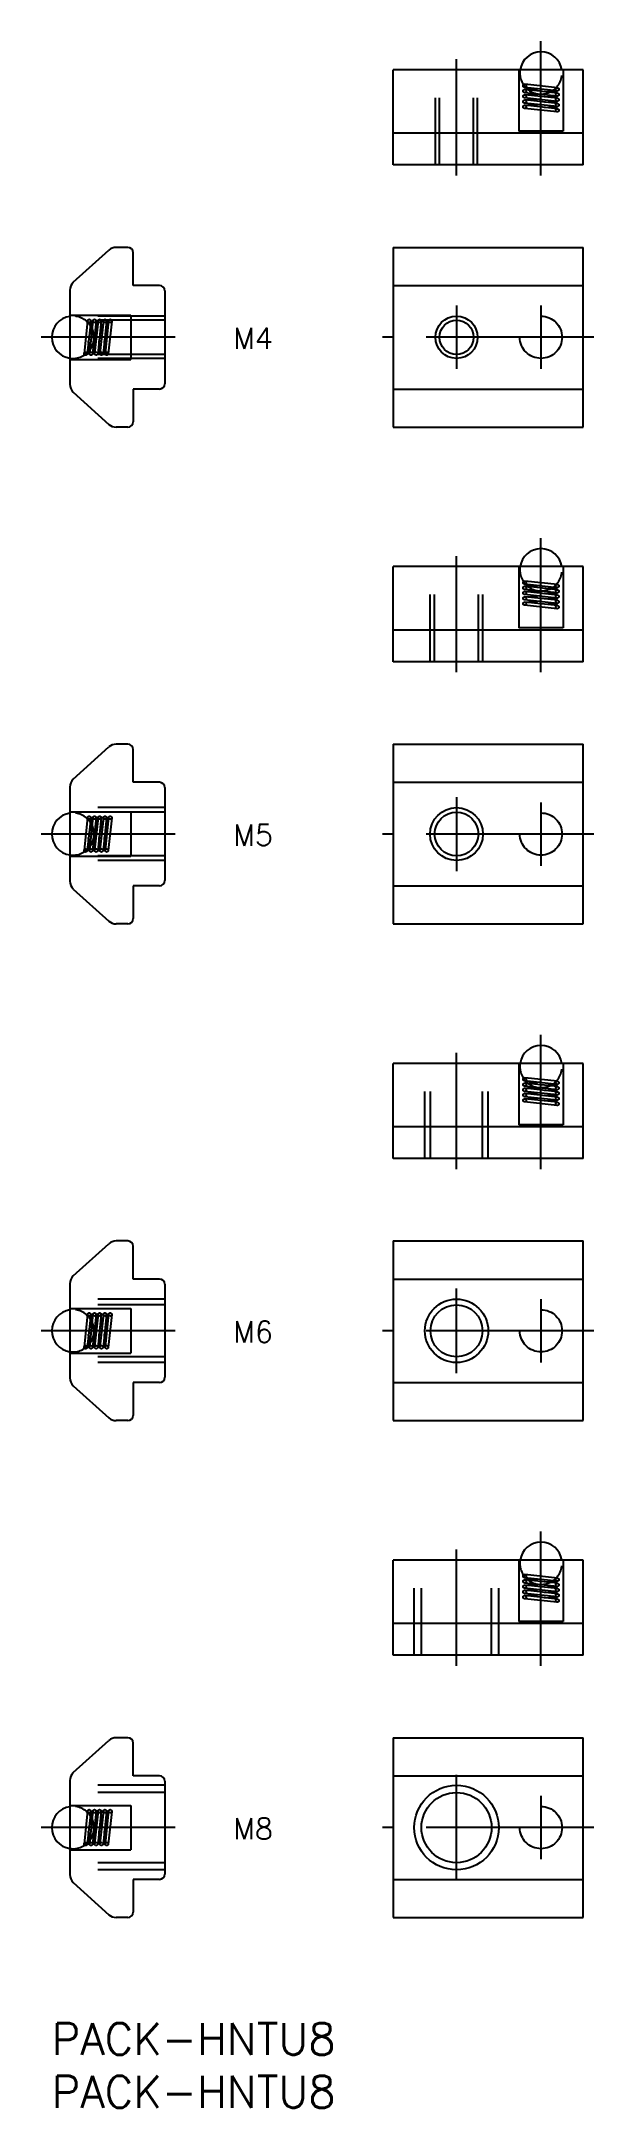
# Model space of a CAD drawing. Extents: x -1 to 51, y -8 to 187.
import ezdxf
from ezdxf.enums import TextEntityAlignment as Align

# ---------------------------------------------------------------- set-up
doc = ezdxf.new("R2010")
doc.units = 0
doc.header["$LTSCALE"] = 0.5
doc.linetypes.add('CENTER', pattern=[50.8, 31.75, -6.35, 6.35, -6.35])
doc.linetypes.add('DASHED', pattern=[19.05, 12.7, -6.35])
for name, color, linetype in [('MSM_CENTER', 1, 'CENTER'), ('MSM_CONTINUOUS', 7, 'CONTINUOUS'), ('MSM_DASHED', 4, 'DASHED'), ('MSM_NARROW', 5, 'CONTINUOUS'), ('MSM_PART_NUMBER', 7, 'CONTINUOUS')]:
    doc.layers.add(name, color=color, linetype=linetype)
doc.styles.get("Standard").update_dxf_attribs({"font": 'txt.shx', "height": 1, "bigfont": 'bigfont.shx'})

# ---------------------------------------------------------------- blocks, each defined once
blk = doc.blocks.new('*U63')
at = {"layer": 'MSM_PART_NUMBER'}
blk.add_text('PACK-HNTU8', height=3, dxfattribs=at).set_placement((0, -3))
blk = doc.blocks.new('*U64')
at = {"layer": 'MSM_PART_NUMBER'}
blk.add_text('PACK-HNTU8', height=3, dxfattribs=at).set_placement((0, -8))

msp = doc.modelspace()

# ---------------------------------------------------------------- linework, layer by layer
at = {"layer": 'MSM_CENTER'}
for p, q in [((38.34, 174.8), (38.34, 185.8)), ((46.34, 174.8), (46.34, 187.5)), ((38.34, 162.5), (38.34, 156.5)), ((46.34, 162.5), (46.34, 156.5)), ((11.7, 159.5), (-1, 159.5)), ((51.34, 159.5), (31.34, 159.5)), ((46.34, 127.8), (46.34, 140.5)), ((38.34, 127.8), (38.34, 138.8)), ((38.34, 116), (38.34, 109)), ((46.34, 115.5), (46.34, 109.5)), ((11.7, 112.5), (-1, 112.5)), ((51.34, 112.5), (31.34, 112.5)), ((46.34, 80.8), (46.34, 93.5)), ((38.34, 80.8), (38.34, 91.8)), ((38.34, 61.5), (38.34, 69.5)), ((46.34, 68.5), (46.34, 62.5)), ((11.7, 65.5), (-1, 65.5)), ((51.34, 65.5), (31.34, 65.5)), ((46.34, 33.8), (46.34, 46.5)), ((38.34, 33.8), (38.34, 44.8)), ((38.34, 13.5), (38.34, 23.5)), ((46.34, 21.5), (46.34, 15.5)), ((11.7, 18.5), (-1, 18.5)), ((51.34, 18.5), (31.34, 18.5))]:
    msp.add_line(p, q, dxfattribs=at)
at = {"layer": 'MSM_CONTINUOUS'}
for p, q in [((32.34, 175.8), (32.34, 184.8)), ((50.34, 184.8), (32.34, 184.8)), ((50.34, 175.8), (50.34, 184.8)), ((50.34, 178.8), (32.34, 178.8)), ((50.34, 175.8), (32.34, 175.8)), ((2.03, 164.7), (5.41, 167.74)), ((7.2, 168), (6.08, 168)), ((7.7, 164.4), (7.7, 167.5)), ((32.34, 168), (32.34, 151)), ((32.34, 168), (50.34, 168)), ((50.34, 151), (50.34, 168)), ((10.2, 164.4), (7.7, 164.4)), ((32.34, 164.4), (50.34, 164.4)), ((1.7, 163.95), (1.7, 155.05)), ((10.7, 163.9), (10.7, 155.1)), ((10.2, 154.6), (7.7, 154.6)), ((7.7, 154.6), (7.7, 151.5)), ((32.34, 154.6), (50.34, 154.6)), ((2.03, 154.3), (5.41, 151.26)), ((7.2, 151), (6.08, 151)), ((32.34, 151), (50.34, 151)), ((32.34, 128.8), (32.34, 137.8)), ((50.34, 137.8), (32.34, 137.8)), ((50.34, 128.8), (50.34, 137.8)), ((50.34, 131.8), (32.34, 131.8)), ((50.34, 128.8), (32.34, 128.8)), ((2.03, 117.7), (5.41, 120.74)), ((7.2, 121), (6.08, 121)), ((7.7, 117.4), (7.7, 120.5)), ((32.34, 121), (32.34, 104)), ((32.34, 121), (50.34, 121)), ((50.34, 104), (50.34, 121)), ((10.2, 117.4), (7.7, 117.4)), ((32.34, 117.4), (50.34, 117.4)), ((1.7, 116.95), (1.7, 108.05)), ((10.7, 116.9), (10.7, 108.1)), ((10.2, 107.6), (7.7, 107.6)), ((7.7, 107.6), (7.7, 104.5)), ((32.34, 107.6), (50.34, 107.6)), ((2.03, 107.3), (5.41, 104.26)), ((7.2, 104), (6.08, 104)), ((32.34, 104), (50.34, 104)), ((32.34, 81.8), (32.34, 90.8)), ((50.34, 90.8), (32.34, 90.8)), ((50.34, 81.8), (50.34, 90.8)), ((50.34, 84.8), (32.34, 84.8)), ((50.34, 81.8), (32.34, 81.8)), ((2.03, 70.7), (5.41, 73.74)), ((7.2, 74), (6.08, 74)), ((7.7, 70.4), (7.7, 73.5)), ((32.34, 74), (32.34, 57)), ((32.34, 74), (50.34, 74)), ((50.34, 57), (50.34, 74)), ((10.2, 70.4), (7.7, 70.4)), ((32.34, 70.4), (50.34, 70.4)), ((1.7, 69.95), (1.7, 61.05)), ((10.7, 69.9), (10.7, 61.1)), ((2.03, 60.3), (5.41, 57.26)), ((10.2, 60.6), (7.7, 60.6)), ((7.7, 60.6), (7.7, 57.5)), ((32.34, 60.6), (50.34, 60.6)), ((7.2, 57), (6.08, 57)), ((32.34, 57), (50.34, 57)), ((32.34, 34.8), (32.34, 43.8)), ((50.34, 43.8), (32.34, 43.8)), ((50.34, 34.8), (50.34, 43.8)), ((50.34, 37.8), (32.34, 37.8)), ((50.34, 34.8), (32.34, 34.8)), ((2.03, 23.7), (5.41, 26.74)), ((7.2, 27), (6.08, 27)), ((7.7, 23.4), (7.7, 26.5)), ((32.34, 27), (32.34, 10)), ((32.34, 27), (50.34, 27)), ((50.34, 10), (50.34, 27)), ((1.7, 22.95), (1.7, 14.05)), ((10.2, 23.4), (7.7, 23.4)), ((10.7, 22.9), (10.7, 14.1)), ((32.34, 23.4), (50.34, 23.4)), ((2.03, 13.3), (5.41, 10.26)), ((10.2, 13.6), (7.7, 13.6)), ((7.7, 13.6), (7.7, 10.5)), ((32.34, 13.6), (50.34, 13.6)), ((7.2, 10), (6.08, 10)), ((32.34, 10), (50.34, 10))]:
    msp.add_line(p, q, dxfattribs=at)
for centre, radius in [((38.34, 159.5), 1.62), ((38.34, 112.5), 2.07), ((38.34, 65.5), 2.46), ((38.34, 18.5), 3.32)]:
    msp.add_circle(centre, radius, dxfattribs=at)
for centre, radius, start, end in [((46.34, 184.5), 2, 8.6269, 171.3731), ((6.08, 167), 1, 90, 131.9872), ((7.2, 167.5), 0.5, 0, 90), ((2.7, 163.95), 1, 131.9872, 180), ((10.2, 163.9), 0.5, 0, 90), ((2, 159.5), 2, 98.6269, 261.3731), ((2.7, 155.05), 1, 180, 228.0128), ((10.2, 155.1), 0.5, 270, 0), ((6.08, 152), 1, 228.0128, 270), ((7.2, 151.5), 0.5, 270, 0), ((46.34, 137.5), 2, 8.6269, 171.3731), ((6.08, 120), 1, 90, 131.9872), ((7.2, 120.5), 0.5, 0, 90), ((2.7, 116.95), 1, 131.9872, 180), ((10.2, 116.9), 0.5, 0, 90), ((2, 112.5), 2, 98.6269, 261.3731), ((2.7, 108.05), 1, 180, 228.0128), ((10.2, 108.1), 0.5, 270, 0), ((6.08, 105), 1, 228.0128, 270), ((7.2, 104.5), 0.5, 270, 0), ((46.34, 90.5), 2, 8.6269, 171.3731), ((6.08, 73), 1, 90, 131.9872), ((7.2, 73.5), 0.5, 0, 90), ((2.7, 69.95), 1, 131.9872, 180), ((10.2, 69.9), 0.5, 0, 90), ((2, 65.5), 2, 98.6269, 261.3731), ((2.7, 61.05), 1, 180, 228.0128), ((10.2, 61.1), 0.5, 270, 0), ((6.08, 58), 1, 228.0128, 270), ((7.2, 57.5), 0.5, 270, 0), ((46.34, 43.5), 2, 8.6269, 171.3731), ((6.08, 26), 1, 90, 131.9872), ((7.2, 26.5), 0.5, 0, 90), ((2.7, 22.95), 1, 131.9872, 180), ((10.2, 22.9), 0.5, 0, 90), ((2, 18.5), 2, 98.6269, 261.3731), ((2.7, 14.05), 1, 180, 228.0128), ((10.2, 14.1), 0.5, 270, 0), ((6.08, 11), 1, 228.0128, 270), ((7.2, 10.5), 0.5, 270, 0)]:
    msp.add_arc(centre, radius, start, end, dxfattribs=at)
at = {"layer": 'MSM_DASHED'}
for p, q in [((36.34, 175.8), (36.34, 184.8)), ((36.72, 175.8), (36.72, 184.8)), ((39.96, 175.8), (39.96, 184.8)), ((40.34, 175.8), (40.34, 184.8)), ((44.24, 184.8), (44.24, 179)), ((48.44, 184.8), (48.44, 179)), ((47.87, 182.81), (44.77, 183.14)), ((47.87, 182.31), (44.77, 182.64)), ((47.87, 181.82), (44.77, 182.15)), ((44.78, 182.94), (46.01, 183.01)), ((44.78, 182.45), (46.01, 182.51)), ((44.78, 181.95), (46.01, 182.02)), ((47.91, 183.11), (44.81, 183.44)), ((47.91, 182.61), (44.81, 182.94)), ((47.91, 182.11), (44.81, 182.45)), ((47.91, 181.62), (44.81, 181.95)), ((46.67, 182.74), (47.9, 182.81)), ((46.67, 182.25), (47.9, 182.31)), ((46.67, 181.75), (47.9, 181.82)), ((47.87, 181.32), (44.77, 181.65)), ((47.87, 180.82), (44.77, 181.15)), ((44.78, 181.45), (46.01, 181.52)), ((47.91, 181.12), (44.81, 181.45)), ((46.67, 181.25), (47.9, 181.32)), ((48.44, 179), (44.24, 179)), ((1.7, 161.6), (7.5, 161.6)), ((10.7, 161.5), (1.7, 161.5)), ((10.7, 161.12), (1.7, 161.12)), ((3.39, 161.07), (3.06, 157.97)), ((3.69, 161.03), (3.36, 157.93)), ((3.89, 161.07), (3.56, 157.97)), ((3.76, 159.83), (3.69, 161.06)), ((4.19, 161.03), (3.86, 157.93)), ((4.39, 161.07), (4.05, 157.97)), ((4.25, 159.83), (4.19, 161.06)), ((4.68, 161.03), (4.35, 157.93)), ((4.88, 161.07), (4.55, 157.97)), ((4.75, 159.83), (4.68, 161.06)), ((5.18, 161.03), (4.85, 157.93)), ((5.38, 161.07), (5.05, 157.97)), ((5.25, 159.83), (5.18, 161.06)), ((5.68, 161.03), (5.35, 157.93)), ((7.5, 161.6), (7.5, 157.4)), ((3.56, 157.94), (3.49, 159.17)), ((4.05, 157.94), (3.99, 159.17)), ((4.55, 157.94), (4.48, 159.17)), ((5.05, 157.94), (4.98, 159.17)), ((10.7, 157.88), (1.7, 157.88)), ((10.7, 157.5), (1.7, 157.5)), ((1.7, 157.4), (7.5, 157.4)), ((35.84, 128.8), (35.84, 137.8)), ((36.27, 128.8), (36.27, 137.8)), ((40.41, 128.8), (40.41, 137.8)), ((40.84, 128.8), (40.84, 137.8)), ((44.24, 137.8), (44.24, 132)), ((48.44, 137.8), (48.44, 132)), ((47.87, 135.81), (44.77, 136.14)), ((47.87, 135.31), (44.77, 135.64)), ((47.87, 134.82), (44.77, 135.15)), ((44.78, 135.94), (46.01, 136.01)), ((44.78, 135.45), (46.01, 135.51)), ((44.78, 134.95), (46.01, 135.02)), ((47.91, 136.11), (44.81, 136.44)), ((47.91, 135.61), (44.81, 135.94)), ((47.91, 135.11), (44.81, 135.45)), ((47.91, 134.62), (44.81, 134.95)), ((46.67, 135.74), (47.9, 135.81)), ((46.67, 135.25), (47.9, 135.31)), ((47.87, 134.32), (44.77, 134.65)), ((47.87, 133.82), (44.77, 134.15)), ((44.78, 134.45), (46.01, 134.52)), ((47.91, 134.12), (44.81, 134.45)), ((46.67, 134.75), (47.9, 134.82)), ((46.67, 134.25), (47.9, 134.32)), ((48.44, 132), (44.24, 132)), ((10.7, 115), (1.7, 115)), ((1.7, 114.6), (7.5, 114.6)), ((10.7, 114.57), (1.7, 114.57)), ((3.39, 114.07), (3.06, 110.97)), ((3.69, 114.03), (3.36, 110.93)), ((3.89, 114.07), (3.56, 110.97)), ((3.76, 112.83), (3.69, 114.06)), ((4.19, 114.03), (3.86, 110.93)), ((4.39, 114.07), (4.05, 110.97)), ((4.25, 112.83), (4.19, 114.06)), ((4.68, 114.03), (4.35, 110.93)), ((4.88, 114.07), (4.55, 110.97)), ((4.75, 112.83), (4.68, 114.06)), ((5.18, 114.03), (4.85, 110.93)), ((5.38, 114.07), (5.05, 110.97)), ((5.25, 112.83), (5.18, 114.06)), ((5.68, 114.03), (5.35, 110.93)), ((7.5, 114.6), (7.5, 110.4)), ((3.56, 110.94), (3.49, 112.17)), ((4.05, 110.94), (3.99, 112.17)), ((4.55, 110.94), (4.48, 112.17)), ((5.05, 110.94), (4.98, 112.17)), ((10.7, 110.43), (1.7, 110.43)), ((1.7, 110.4), (7.5, 110.4)), ((10.7, 110), (1.7, 110)), ((35.34, 81.8), (35.34, 90.8)), ((35.88, 81.8), (35.88, 90.8)), ((40.8, 81.8), (40.8, 90.8)), ((41.34, 81.8), (41.34, 90.8)), ((44.24, 90.8), (44.24, 85)), ((48.44, 90.8), (48.44, 85)), ((47.87, 88.81), (44.77, 89.14)), ((47.87, 88.31), (44.77, 88.64)), ((47.87, 87.82), (44.77, 88.15)), ((44.78, 88.94), (46.01, 89.01)), ((44.78, 88.45), (46.01, 88.51)), ((44.78, 87.95), (46.01, 88.02)), ((47.91, 89.11), (44.81, 89.44)), ((47.91, 88.61), (44.81, 88.94)), ((47.91, 88.11), (44.81, 88.45)), ((46.67, 88.74), (47.9, 88.81)), ((46.67, 88.25), (47.9, 88.31)), ((47.87, 87.32), (44.77, 87.65)), ((47.87, 86.82), (44.77, 87.15)), ((44.78, 87.45), (46.01, 87.52)), ((47.91, 87.62), (44.81, 87.95)), ((47.91, 87.12), (44.81, 87.45)), ((46.67, 87.75), (47.9, 87.82)), ((46.67, 87.25), (47.9, 87.32)), ((48.44, 85), (44.24, 85)), ((10.7, 68.5), (1.7, 68.5)), ((10.7, 67.96), (1.7, 67.96)), ((1.7, 67.6), (7.5, 67.6)), ((3.39, 67.07), (3.06, 63.97)), ((3.69, 67.03), (3.36, 63.93)), ((3.89, 67.07), (3.56, 63.97)), ((3.76, 65.83), (3.69, 67.06)), ((4.19, 67.03), (3.86, 63.93)), ((4.39, 67.07), (4.05, 63.97)), ((4.25, 65.83), (4.19, 67.06)), ((4.68, 67.03), (4.35, 63.93)), ((4.88, 67.07), (4.55, 63.97)), ((4.75, 65.83), (4.68, 67.06)), ((5.18, 67.03), (4.85, 63.93)), ((5.38, 67.07), (5.05, 63.97)), ((5.25, 65.83), (5.18, 67.06)), ((5.68, 67.03), (5.35, 63.93)), ((7.5, 67.6), (7.5, 63.4)), ((3.56, 63.94), (3.49, 65.17)), ((4.05, 63.94), (3.99, 65.17)), ((4.55, 63.94), (4.48, 65.17)), ((5.05, 63.94), (4.98, 65.17)), ((1.7, 63.4), (7.5, 63.4)), ((10.7, 63.04), (1.7, 63.04)), ((10.7, 62.5), (1.7, 62.5)), ((34.34, 34.8), (34.34, 43.8)), ((35.02, 34.8), (35.02, 43.8)), ((41.66, 34.8), (41.66, 43.8)), ((42.34, 34.8), (42.34, 43.8)), ((44.24, 43.8), (44.24, 38)), ((48.44, 43.8), (48.44, 38)), ((47.87, 41.81), (44.77, 42.14)), ((47.87, 41.31), (44.77, 41.64)), ((47.87, 40.82), (44.77, 41.15)), ((44.78, 41.94), (46.01, 42.01)), ((44.78, 41.45), (46.01, 41.51)), ((47.91, 42.11), (44.81, 42.44)), ((47.91, 41.61), (44.81, 41.94)), ((47.91, 41.11), (44.81, 41.45)), ((46.67, 41.74), (47.9, 41.81)), ((46.67, 41.25), (47.9, 41.31)), ((47.87, 40.32), (44.77, 40.65)), ((47.87, 39.82), (44.77, 40.15)), ((44.78, 40.95), (46.01, 41.02)), ((44.78, 40.45), (46.01, 40.52)), ((47.91, 40.62), (44.81, 40.95)), ((47.91, 40.12), (44.81, 40.45)), ((46.67, 40.75), (47.9, 40.82)), ((46.67, 40.25), (47.9, 40.32)), ((48.44, 38), (44.24, 38)), ((10.7, 22.5), (1.7, 22.5)), ((10.7, 21.82), (1.7, 21.82)), ((1.7, 20.6), (7.5, 20.6)), ((3.39, 20.07), (3.06, 16.97)), ((3.69, 20.03), (3.36, 16.93)), ((3.89, 20.07), (3.56, 16.97)), ((3.76, 18.83), (3.69, 20.06)), ((4.19, 20.03), (3.86, 16.93)), ((4.39, 20.07), (4.05, 16.97)), ((4.25, 18.83), (4.19, 20.06)), ((4.68, 20.03), (4.35, 16.93)), ((4.88, 20.07), (4.55, 16.97)), ((4.75, 18.83), (4.68, 20.06)), ((5.18, 20.03), (4.85, 16.93)), ((5.38, 20.07), (5.05, 16.97)), ((5.25, 18.83), (5.18, 20.06)), ((5.68, 20.03), (5.35, 16.93)), ((7.5, 20.6), (7.5, 16.4)), ((3.56, 16.94), (3.49, 18.17)), ((4.05, 16.94), (3.99, 18.17)), ((4.55, 16.94), (4.48, 18.17)), ((5.05, 16.94), (4.98, 18.17)), ((1.7, 16.4), (7.5, 16.4)), ((10.7, 15.18), (1.7, 15.18)), ((10.7, 14.5), (1.7, 14.5))]:
    msp.add_line(p, q, dxfattribs=at)
for centre, radius in [((44.79, 183.29), 0.15), ((44.79, 182.79), 0.15), ((44.79, 182.3), 0.15), ((44.79, 181.8), 0.15), ((47.89, 182.96), 0.15), ((47.89, 182.46), 0.15), ((47.89, 181.97), 0.15), ((44.79, 181.3), 0.15), ((47.89, 181.47), 0.15), ((47.89, 180.97), 0.15), ((3.54, 161.05), 0.15), ((4.04, 161.05), 0.15), ((4.53, 161.05), 0.15), ((5.03, 161.05), 0.15), ((5.53, 161.05), 0.15), ((46.34, 159.5), 2), ((3.21, 157.95), 0.15), ((3.71, 157.95), 0.15), ((4.2, 157.95), 0.15), ((4.7, 157.95), 0.15), ((5.2, 157.95), 0.15), ((44.79, 136.29), 0.15), ((44.79, 135.79), 0.15), ((44.79, 135.3), 0.15), ((44.79, 134.8), 0.15), ((47.89, 135.96), 0.15), ((47.89, 135.46), 0.15), ((47.89, 134.97), 0.15), ((44.79, 134.3), 0.15), ((47.89, 134.47), 0.15), ((47.89, 133.97), 0.15), ((3.54, 114.05), 0.15), ((4.04, 114.05), 0.15), ((4.53, 114.05), 0.15), ((5.03, 114.05), 0.15), ((5.53, 114.05), 0.15), ((46.34, 112.5), 2), ((3.21, 110.95), 0.15), ((3.71, 110.95), 0.15), ((4.2, 110.95), 0.15), ((4.7, 110.95), 0.15), ((5.2, 110.95), 0.15), ((44.79, 89.29), 0.15), ((44.79, 88.79), 0.15), ((44.79, 88.3), 0.15), ((47.89, 88.96), 0.15), ((47.89, 88.46), 0.15), ((47.89, 87.97), 0.15), ((44.79, 87.8), 0.15), ((44.79, 87.3), 0.15), ((47.89, 87.47), 0.15), ((47.89, 86.97), 0.15), ((3.54, 67.05), 0.15), ((4.04, 67.05), 0.15), ((4.53, 67.05), 0.15), ((5.03, 67.05), 0.15), ((5.53, 67.05), 0.15), ((46.34, 65.5), 2), ((3.21, 63.95), 0.15), ((3.71, 63.95), 0.15), ((4.2, 63.95), 0.15), ((4.7, 63.95), 0.15), ((5.2, 63.95), 0.15), ((44.79, 42.29), 0.15), ((44.79, 41.79), 0.15), ((44.79, 41.3), 0.15), ((47.89, 41.96), 0.15), ((47.89, 41.46), 0.15), ((47.89, 40.97), 0.15), ((44.79, 40.8), 0.15), ((44.79, 40.3), 0.15), ((47.89, 40.47), 0.15), ((47.89, 39.97), 0.15), ((3.54, 20.05), 0.15), ((4.04, 20.05), 0.15), ((4.53, 20.05), 0.15), ((5.03, 20.05), 0.15), ((5.53, 20.05), 0.15), ((46.34, 18.5), 2), ((3.21, 16.95), 0.15), ((3.71, 16.95), 0.15), ((4.2, 16.95), 0.15), ((4.7, 16.95), 0.15), ((5.2, 16.95), 0.15)]:
    msp.add_circle(centre, radius, dxfattribs=at)
for centre, start, end in [((46.34, 184.5), 171.3731, 8.6269), ((2, 159.5), 261.3731, 98.6269), ((46.34, 137.5), 171.3731, 8.6269), ((2, 112.5), 261.3731, 98.6269), ((46.34, 90.5), 171.3731, 8.6269), ((2, 65.5), 261.3731, 98.6269), ((46.34, 43.5), 171.3731, 8.6269), ((2, 18.5), 261.3731, 98.6269)]:
    msp.add_arc(centre, 2, start, end, dxfattribs=at)
at = {"layer": 'MSM_NARROW'}
for centre, radius in [((38.34, 159.5), 2), ((38.34, 112.5), 2.5), ((38.34, 65.5), 3), ((38.34, 18.5), 4)]:
    msp.add_circle(centre, radius, dxfattribs=at)

# ---------------------------------------------------------------- block references
at = {"layer": 'MSM_CONTINUOUS'}
for name in ['*U63', '*U64']:
    msp.add_blockref(name, (0, 0), dxfattribs=at)

# ---------------------------------------------------------------- texts
at = {"layer": 'MSM_PART_NUMBER'}
for s, p in [('M4', (19.07, 159.4)), ('M5', (19.07, 112.4)), ('M6', (19.07, 65.4)), ('M8', (19.07, 18.4))]:
    msp.add_text(s, height=2, dxfattribs=at).set_placement(p, align=Align.MIDDLE)

doc.saveas('drawing.dxf')
